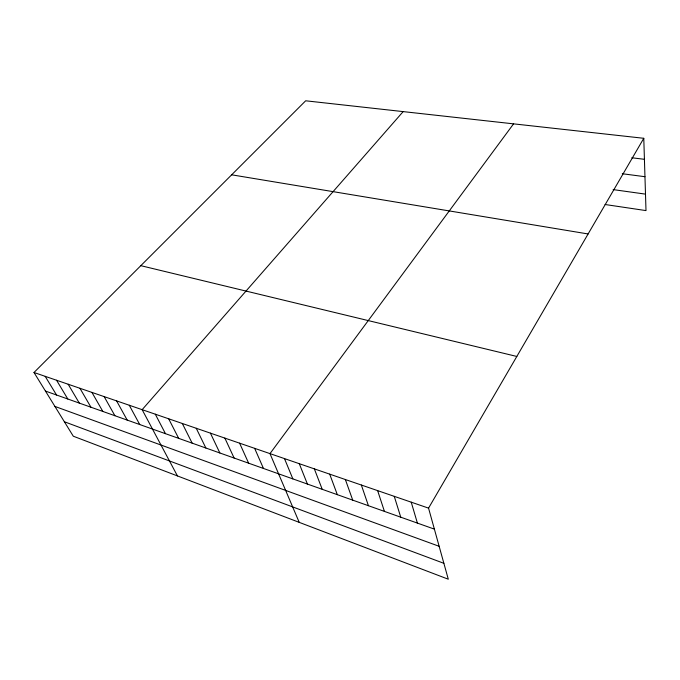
<?xml version="1.0" encoding="UTF-8"?>
<svg xmlns="http://www.w3.org/2000/svg" width="680" height="680" viewBox="0 0 680 680"><rect width="100%" height="100%" fill="white"/><g stroke="black" fill="none" stroke-linecap="round" stroke-linejoin="round"><path stroke-width="1.02" d="M428.553 508.13L643.781 138.295L305.668 100.793L34 372.495L73.287 436.203L448.29 579.207L428.553 508.13L34 372.495M513.578 123.853L269.986 453.619L299.225 522.359M403.163 111.605L142.145 409.675L177.446 475.923M631.822 157.769L644.428 159.307M622.293 173.731L644.963 176.706M613.139 189.601L645.498 194.131M605.09 204.51L646 210.596L643.781 138.295M231.659 174.811L588.106 233.963M140.811 265.668L516.817 356.456M45.458 391.076L434.384 529.125M54.918 406.419L439.152 546.295M64.379 421.753L443.879 563.312M45.186 376.346L56.542 395.012M56.567 380.256L67.813 399.007M68.153 384.234L79.288 403.078M79.934 388.288L90.95 407.226M91.936 392.411L102.825 411.434M104.15 396.61L114.911 415.726M116.586 400.885L127.211 420.096M129.251 405.238L139.731 424.532M155.286 414.188L165.461 433.67M168.674 418.795L178.679 438.362M182.325 423.487L192.151 443.147M196.231 428.264L205.879 448.018M210.409 433.143L219.861 452.982M224.859 438.107L234.115 458.039M239.606 443.173L248.65 463.199M254.643 448.341L263.466 468.452M284.486 458.609L292.859 478.89M299.268 463.683L307.402 484.05M314.339 468.868L322.226 489.311M329.698 474.147L337.331 494.675M345.363 479.527L352.725 500.14M361.344 485.027L368.424 505.708M377.638 490.629L384.429 511.394M394.264 496.34L400.75 517.183M411.23 502.171L417.392 523.09"/></g></svg>
